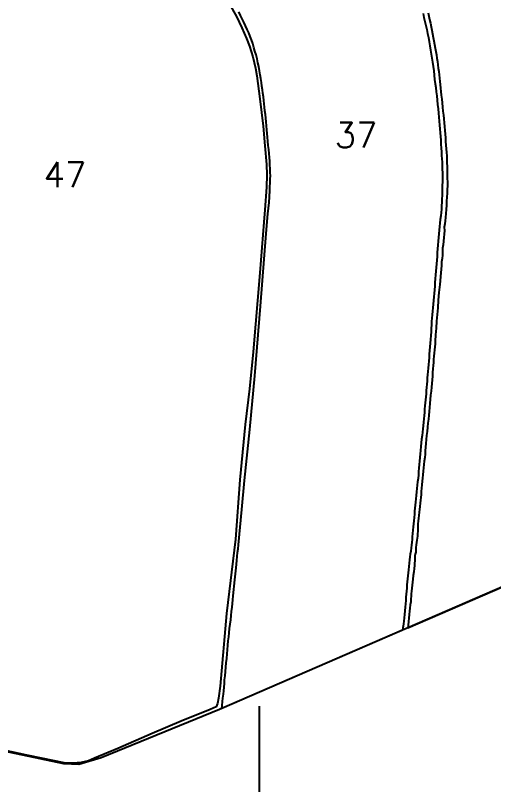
# Model space of a CAD drawing. Header units: millimetres. Extents: x 733975 to 738430, y 7821792 to 7824942.
# Drawn here: x 736810 to 737183, y 7822632 to 7823233 of the extents above; entities that cross this region are included whole.
import ezdxf
from ezdxf.enums import TextEntityAlignment as Align

# ---------------------------------------------------------------- set-up
doc = ezdxf.new("R2010")
doc.units = ezdxf.units.MM
for name, color, linetype in [('0114001021', 1, 'Continuous'), ('0114001021037', 5, 'Continuous'), ('0114001021038', 5, 'Continuous'), ('0114001021047', 5, 'Continuous'), ('MALHA', 8, 'Continuous'), ('TEXTO', 7, 'Continuous')]:
    doc.layers.add(name, color=color, linetype=linetype)
doc.styles.add('Simplex', font='simplex.shx')

msp = doc.modelspace()

# ---------------------------------------------------------------- linework, layer by layer
at = {"layer": '0114001021', "ltscale": 80}
msp.add_lwpolyline([(737223, 7822801), (736969, 7822691), (736876.5, 7822653), (736859, 7822648), (736847.5, 7822648.5), (736629, 7822694.5)], dxfattribs=at)
at = {"layer": '0114001021037'}
msp.add_lwpolyline([(737127.94, 7823234.94), (737128.63, 7823231.86), (737129.33, 7823228.74), (737130.02, 7823225.64), (737130.77, 7823222.56), (737131.51, 7823219.4), (737132.2, 7823216.16), (737132.76, 7823212.84), (737133.28, 7823209.61), (737133.83, 7823206.31), (737134.38, 7823203.1), (737135.29, 7823196.89), (737135.8, 7823193.58), (737136.23, 7823190.09), (737136.59, 7823186.68), (737136.95, 7823183.29), (737137.35, 7823180.07), (737137.8, 7823177.06), (737138.2, 7823173.84), (737138.55, 7823170.54), (737138.87, 7823167.13), (737139.31, 7823163.72), (737139.64, 7823160.45), (737139.94, 7823157.12), (737140.3, 7823153.83), (737140.49, 7823150.66), (737140.71, 7823147.65), (737140.99, 7823144.67), (737141.25, 7823141.68), (737141.53, 7823138.73), (737141.73, 7823135.82), (737141.89, 7823132.78), (737142.05, 7823129.73), (737142.26, 7823126.79), (737142.44, 7823124.01), (737142.6, 7823121.29), (737142.76, 7823118.64), (737142.82, 7823115.95), (737142.89, 7823113.18), (737143.01, 7823110.46), (737143.05, 7823107.86), (737143.06, 7823105.51), (737143.04, 7823103.18), (737142.96, 7823100.71), (737142.9, 7823098.23), (737142.9, 7823095.58), (737142.84, 7823092.79), (737142.57, 7823090.1), (737142.47, 7823087.45), (737142.38, 7823084.68), (737142.21, 7823082.02), (737141.97, 7823079.41), (737141.67, 7823076.67), (737141.39, 7823073.86), (737141.05, 7823071.14), (737140.8, 7823068.36), (737140.58, 7823065.61), (737140.31, 7823062.78), (737140, 7823059.91), (737139.74, 7823056.95), (737139.52, 7823053.95), (737139.29, 7823050.94), (737139.04, 7823048.02), (737138.87, 7823045.12), (737138.62, 7823042.25), (737138.3, 7823039.23), (737138.08, 7823036.3), (737137.89, 7823033.47), (737137.63, 7823030.62), (737137.35, 7823027.65), (737137.18, 7823024.67), (737137.15, 7823021.72), (737136.94, 7823018.93), (737136.6, 7823016.13), (737136.29, 7823013.34), (737136.04, 7823010.61), (737135.77, 7823007.8), (737135.56, 7823004.98), (737135.29, 7823002.2), (737135.05, 7822999.45), (737134.84, 7822996.75), (737134.61, 7822994.09), (737134.51, 7822991.49), (737134.36, 7822988.84), (737134.17, 7822986.06), (737133.99, 7822983.15), (737133.76, 7822980.16), (737133.49, 7822977.16), (737133.23, 7822974.25), (737133.01, 7822971.42), (737132.8, 7822968.68), (737132.59, 7822965.95), (737132.39, 7822963.19), (737132.19, 7822960.44), (737131.92, 7822957.77), (737131.69, 7822955.16), (737131.42, 7822952.62), (737131.24, 7822950.13), (737131.11, 7822947.64), (737130.92, 7822945.11), (737130.69, 7822942.6), (737130.43, 7822940.13), (737130.22, 7822937.71), (737130, 7822935.33), (737129.8, 7822932.94), (737129.56, 7822930.55), (737129.35, 7822928.14), (737129.13, 7822925.71), (737128.94, 7822923.16), (737128.68, 7822920.6), (737128.41, 7822918.08), (737128.17, 7822915.41), (737128, 7822912.74), (737127.76, 7822910.18), (737127.42, 7822907.63), (737127.1, 7822905.02), (737126.82, 7822902.31), (737126.55, 7822899.45), (737126.26, 7822896.44), (737126.05, 7822893.47), (737125.78, 7822890.65), (737125.48, 7822887.89), (737125.2, 7822885.1), (737124.9, 7822882.29), (737124.69, 7822879.53), (737124.47, 7822876.91), (737124.23, 7822874.22), (737123.98, 7822871.5), (737123.66, 7822868.87), (737123.34, 7822866.24), (737123.01, 7822863.6), (737122.74, 7822860.94), (737122.49, 7822858.26), (737122.18, 7822855.55), (737121.94, 7822852.94), (737121.7, 7822850.58), (737121.53, 7822848.29), (737121.3, 7822845.98), (737121.13, 7822843.5), (737120.92, 7822840.91), (737120.67, 7822838.45), (737120.43, 7822836.09), (737120.17, 7822833.6), (737119.99, 7822830.99), (737119.75, 7822828.42), (737119.53, 7822825.96), (737119.35, 7822823.84), (737119.14, 7822821.7), (737118.82, 7822819.29), (737118.55, 7822817.16), (737118.26, 7822814.77), (737117.92, 7822812.28), (737117.69, 7822810.12), (737117.43, 7822807.75), (737117.12, 7822805.21), (737116.76, 7822802.67), (737116.48, 7822800.11), (737116.28, 7822797.73), (737116.03, 7822795.44), (737115.74, 7822793.11), (737115.51, 7822790.74), (737115.32, 7822788.26), (737115.15, 7822785.71), (737115.02, 7822783.36), (737114.85, 7822781.06), (737114.59, 7822778.58), (737114.35, 7822776.01), (737114.12, 7822773.5), (737113.87, 7822770.87), (737113.62, 7822768.06), (737113.4, 7822765.23), (737113.1, 7822762.53), (737112.81, 7822760.03), (737112.54, 7822757.88), (737112.33, 7822756.02), (737112.18, 7822754.6), (737111.95, 7822752.91), (736970.76, 7822691.76), (736970.97, 7822694.02), (736971.32, 7822697.02), (736971.68, 7822699.86), (736972.03, 7822702.77), (736972.25, 7822705.58), (736972.5, 7822708.28), (736972.76, 7822711.11), (736972.97, 7822713.98), (736973.34, 7822717.11), (736973.63, 7822720.52), (736973.9, 7822723.92), (736974.27, 7822727.34), (736974.59, 7822730.81), (736974.85, 7822734.34), (736975.15, 7822737.62), (736975.5, 7822741.08), (736975.83, 7822744.53), (736976.16, 7822747.75), (736976.5, 7822750.93), (736976.85, 7822754.24), (736977.29, 7822757.55), (736977.69, 7822760.93), (736978.11, 7822764.3), (736978.44, 7822767.6), (736978.78, 7822770.77), (736979.03, 7822773.73), (736979.31, 7822776.67), (736979.65, 7822779.69), (736981.01, 7822792.2), (736981.87, 7822801.65), (736982.52, 7822807.47), (736983.12, 7822813.51), (736983.42, 7822816.59), (736983.76, 7822819.72), (736986.42, 7822847.23), (736988.55, 7822869.79), (736992.64, 7822909.81), (736996.65, 7822951.58), (737000.99, 7823006.06), (737005.49, 7823063.02), (737006.83, 7823078.37), (737007.65, 7823087.26), (737008.29, 7823096.45), (737008.39, 7823099.5), (737008.53, 7823102.65), (737008.53, 7823105.62), (737008.7, 7823108.18), (737008.62, 7823110.77), (737008.62, 7823113.64), (737008.31, 7823116.59), (737008.14, 7823119.53), (737007.94, 7823122.5), (737007.65, 7823125.56), (737007.37, 7823128.68), (737007.08, 7823131.86), (737006.78, 7823135.07), (737006.52, 7823138.16), (737006.29, 7823141.14), (737005.99, 7823144.09), (737005.72, 7823147.13), (737005.4, 7823150.23), (737005.09, 7823153.13), (737004.77, 7823156.12), (737004.47, 7823158.97), (737004.14, 7823161.64), (737003.82, 7823164.37), (737003.54, 7823167.04), (737003.24, 7823169.79), (737002.86, 7823172.55), (737002.48, 7823175.38), (737002.08, 7823178.27), (737001.63, 7823181.11), (737001.17, 7823184.04), (737000.69, 7823187.13), (737000.22, 7823190.21), (736999.64, 7823193.4), (736999.01, 7823196.45), (736998.3, 7823199.49), (736997.51, 7823202.64), (736996.68, 7823205.61), (736995.83, 7823208.5), (736994.9, 7823211.43), (736993.92, 7823214.25), (736992.9, 7823217.03), (736991.78, 7823219.81), (736990.61, 7823222.52), (736989.33, 7823225.34), (736988.03, 7823228.23), (736986.77, 7823230.87), (736985.49, 7823233.46), (736984.15, 7823236.14)], dxfattribs=at)
at = {"layer": '0114001021038'}
msp.add_lwpolyline([(737131.81, 7823235.35), (737132.45, 7823232.76), (737133.06, 7823230.2), (737133.68, 7823227.36), (737134.35, 7823224.53), (737134.9, 7823221.81), (737135.36, 7823219.05), (737135.86, 7823216.2), (737136.37, 7823213.46), (737136.94, 7823210.73), (737137.47, 7823207.97), (737137.98, 7823205.36), (737138.39, 7823202.73), (737138.79, 7823200.04), (737139.2, 7823197.37), (737139.48, 7823194.76), (737139.78, 7823192.19), (737140.11, 7823189.62), (737140.45, 7823186.94), (737140.76, 7823184.35), (737141.03, 7823181.88), (737141.33, 7823179.33), (737141.64, 7823176.71), (737141.89, 7823174.03), (737142.18, 7823171.1), (737142.5, 7823168.11), (737142.84, 7823165.05), (737143.13, 7823161.85), (737143.43, 7823158.6), (737143.76, 7823155.55), (737144.06, 7823152.57), (737144.38, 7823149.54), (737144.7, 7823146.63), (737145, 7823143.61), (737145.22, 7823140.6), (737145.39, 7823137.7), (737145.55, 7823134.8), (737145.73, 7823131.93), (737145.94, 7823129.09), (737146.24, 7823126.31), (737146.4, 7823123.7), (737146.45, 7823121.03), (737146.48, 7823118.19), (737146.63, 7823115.26), (737146.82, 7823112.24), (737146.8, 7823109.23), (737146.82, 7823106.21), (737146.9, 7823103.08), (737146.99, 7823100.17), (737146.86, 7823097.33), (737146.73, 7823094.45), (737146.57, 7823091.4), (737146.35, 7823088.28), (737146.14, 7823085.11), (737145.92, 7823081.84), (737145.62, 7823078.6), (737145.37, 7823075.59), (737145.14, 7823073), (737144.84, 7823070.66), (737144.49, 7823067.98), (737144.57, 7823065.24), (737144.31, 7823062.57), (737144.06, 7823059.79), (737143.78, 7823056.91), (737143.54, 7823054.12), (737143.22, 7823051.4), (737143, 7823048.55), (737143, 7823045.96), (737142.73, 7823043.55), (737142.44, 7823040.82), (737142.22, 7823037.83), (737142.01, 7823034.98), (737141.76, 7823032.3), (737141.45, 7823029.29), (737141.15, 7823026.1), (737140.89, 7823022.98), (737140.31, 7823016.82), (737139.71, 7823010.75), (737139.37, 7823004.75), (737139.01, 7822999.66), (737138.52, 7822994.5), (737138.09, 7822988.86), (737137.66, 7822983.66), (737137.37, 7822978.92), (737137.25, 7822976.69), (737137.01, 7822974.44), (737136.77, 7822971.98), (737136.6, 7822969.52), (737136.37, 7822967.17), (737136.2, 7822964.57), (737136.01, 7822962.13), (737135.81, 7822959.78), (737135.5, 7822957.24), (737135.32, 7822954.44), (737135.24, 7822951.52), (737134.99, 7822948.6), (737134.77, 7822945.64), (737134.53, 7822942.78), (737134.2, 7822939.71), (737133.81, 7822936.57), (737133.18, 7822930.16), (737132.96, 7822926.9), (737132.78, 7822923.91), (737132.45, 7822920.97), (737132.06, 7822917.92), (737131.66, 7822914.72), (737131.38, 7822911.47), (737131.04, 7822908.32), (737130.69, 7822905.17), (737130.31, 7822901.98), (737129.99, 7822898.92), (737129.8, 7822896.05), (737129.64, 7822893.02), (737129.44, 7822890.35), (737129.19, 7822887.8), (737128.89, 7822885.11), (737128.63, 7822882.43), (737128.35, 7822879.81), (737128.04, 7822877.11), (737127.75, 7822874.4), (737127.49, 7822871.84), (737127.2, 7822869.28), (737126.98, 7822866.57), (737126.78, 7822863.92), (737126.51, 7822861.29), (737126.34, 7822858.83), (737126.13, 7822856.68), (737125.88, 7822854.53), (737125.68, 7822852.08), (737125.46, 7822849.59), (737125.19, 7822847.35), (737124.87, 7822845.03), (737124.67, 7822842.55), (737124.45, 7822840.39), (737124.19, 7822838.2), (737123.88, 7822836.06), (737123.83, 7822834.22), (737123.88, 7822832.18), (737123.83, 7822830.18), (737123.52, 7822828.19), (737123.47, 7822826.42), (737123.31, 7822824.78), (737123.05, 7822823.17), (737122.7, 7822821.49), (737122.44, 7822819.65), (737122.27, 7822817.51), (737122.35, 7822815.49), (737122.27, 7822813.88), (737121.86, 7822812.43), (737121.61, 7822810.88), (737121.42, 7822808.9), (737121.45, 7822807.14), (737121.33, 7822805.34), (737121.14, 7822803.34), (737120.92, 7822801.06), (737120.69, 7822798.49), (737120.3, 7822795.63), (737119.97, 7822792.85), (737119.69, 7822790.38), (737119.42, 7822788.1), (737119.15, 7822785.71), (737118.89, 7822783.38), (737118.75, 7822781.39), (737118.65, 7822779.44), (737118.45, 7822777.35), (737118.28, 7822775.17), (737117.95, 7822772.63), (737117.59, 7822769.98), (737117.23, 7822767.66), (737117.08, 7822765.12), (737116.85, 7822762.39), (737116.63, 7822759.67), (737116.31, 7822756.9), (737116.06, 7822754.69), (737223, 7822801)], dxfattribs=at)
at = {"layer": '0114001021047'}
msp.add_lwpolyline([(736972.47, 7823250.39), (736982.21, 7823232.63), (736986.33, 7823223.74), (736989.95, 7823215.38), (736992.42, 7823209.37), (736995.08, 7823201.11), (736997, 7823192.3), (736998.16, 7823186.33), (737000.51, 7823168.27), (737003.17, 7823146.89), (737004.44, 7823131.52), (737005.71, 7823116.96), (737005.94, 7823108.73), (737005.63, 7823099.26), (737004.3, 7823081.38), (737003.53, 7823071.75), (737000.5, 7823032.34), (736995.17, 7822970.58), (736992.27, 7822941.5), (736989.05, 7822913.69), (736984.92, 7822870.35), (736981.36, 7822823.98), (736974.49, 7822765.94), (736969.54, 7822709.15), (736968.26, 7822699.76), (736967.42, 7822695.48), (736966.27, 7822692.97), (736961.55, 7822690.77), (736939.1, 7822681.68), (736916.46, 7822672.06), (736889.64, 7822660.47), (736871.31, 7822652.72), (736866.55, 7822650.66), (736860.82, 7822649.49), (736854.75, 7822648.83), (736847.55, 7822649.24), (736840.06, 7822650.87), (736818.58, 7822655.22), (736788.31, 7822661.72)], dxfattribs=at)
at = {"layer": 'MALHA', "color": 8}
msp.add_lwpolyline([(737000, 7822693.53), (737000, 7822459), (737000, 7822246.79)], dxfattribs=at)

# ---------------------------------------------------------------- texts
at = {"layer": 'TEXTO', "linetype": 'ByBlock', "style": 'Simplex'}
for s, p in [('37', (737075.65, 7823130.15)), ('47', (736848.26, 7823099.22))]:
    msp.add_text(s, height=19.5, dxfattribs=at).set_placement(p, align=Align.CENTER)

doc.saveas('drawing.dxf')
